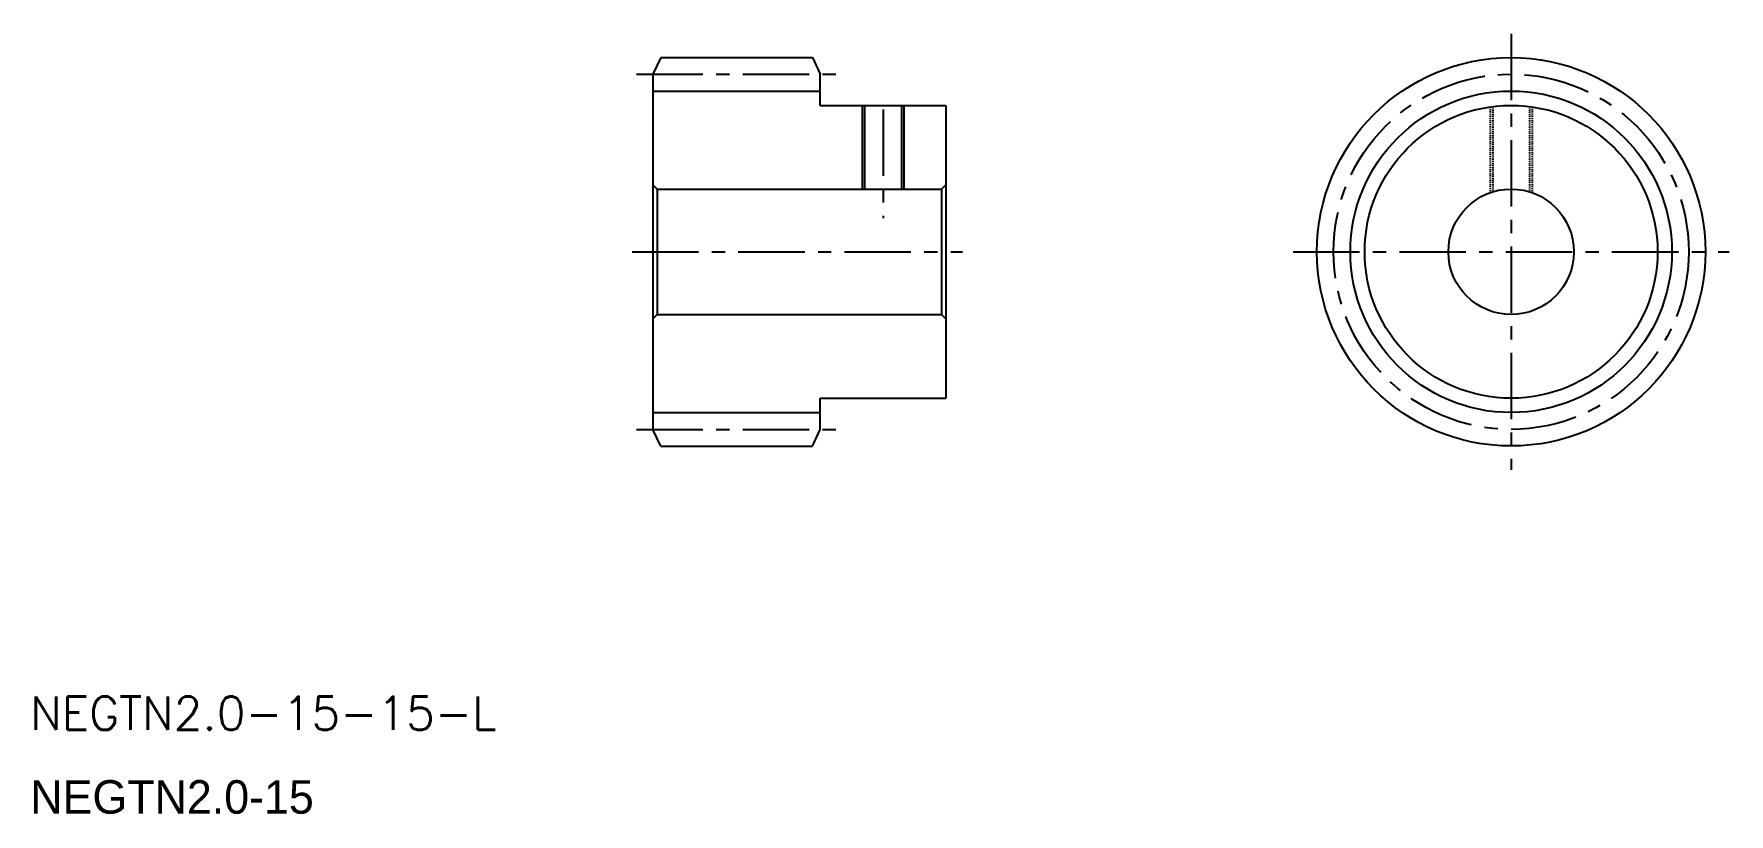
# Model space of a CAD drawing. Extents: x -52 to 151, y 103 to 197.
import ezdxf

# ---------------------------------------------------------------- set-up
doc = ezdxf.new("R2010")
doc.units = 0
doc.header["$LTSCALE"] = 0.25
doc.linetypes.add('CENTER', pattern=[50.8, 31.75, -6.35, 6.35, -6.35])
doc.linetypes.add('DASHED', pattern=[0.75, 0.5, -0.25])
doc.layers.get('0').update_dxf_attribs({"linetype": 'CONTINUOUS'})
doc.layers.add('CENTER', color=1, linetype='CENTER')
doc.styles.add('MISUMI', font='txt.shx')

msp = doc.modelspace()

# ---------------------------------------------------------------- linework, layer by layer
at = {"color": 7, "linetype": 'CONTINUOUS'}
for p, q in [((23.24, 193.71), (22.3, 191.71)), ((23.24, 193.71), (41.36, 193.71)), ((41.36, 193.71), (42.3, 191.71)), ((22.3, 191.71), (22.3, 149.28)), ((42.3, 188), (42.3, 191.71)), ((42.3, 188), (57.3, 188)), ((47.6, 188), (47.6, 178)), ((52, 188), (52, 178)), ((57.3, 188), (57.3, 153)), ((22.3, 178.5), (22.3, 162.5)), ((22.3, 178.5), (22.8, 178)), ((56.8, 178), (57.3, 178.5)), ((22.8, 178), (56.8, 178)), ((22.8, 178), (22.8, 163)), ((56.8, 178), (56.8, 163)), ((22.3, 172.75), (22.3, 172.75)), ((22.3, 170.5), (22.3, 170.5)), ((22.3, 162.5), (22.8, 163)), ((22.8, 163), (56.8, 163)), ((56.8, 163), (57.3, 162.5)), ((42.3, 153), (57.3, 153)), ((42.3, 149.28), (42.3, 153)), ((23.24, 147.28), (22.3, 149.28)), ((41.36, 147.28), (42.3, 149.28)), ((23.24, 147.28), (41.36, 147.28))]:
    msp.add_line(p, q, dxfattribs=at)
at = {"color": 3, "linetype": 'CONTINUOUS'}
for p, q in [((22.3, 189.71), (42.3, 189.71)), ((47.3, 188), (47.3, 178)), ((52.3, 188), (52.3, 178)), ((22.3, 151.28), (42.3, 151.28))]:
    msp.add_line(p, q, dxfattribs=at)
at = {"color": 3, "linetype": 'DASHED'}
for p, q in [((122.35, 187.82), (122.35, 177.57)), ((122.65, 187.86), (122.65, 177.67)), ((127.05, 187.86), (127.05, 177.67)), ((127.35, 187.82), (127.35, 177.57))]:
    msp.add_line(p, q, dxfattribs=at)
at = {"color": 7, "linetype": 'CONTINUOUS'}
for radius in [23.21, 17.5, 7.5]:
    msp.add_circle((124.85, 170.5), radius, dxfattribs=at)
at = {"color": 3, "linetype": 'CONTINUOUS'}
msp.add_circle((124.85, 170.5), 19.21, dxfattribs=at)
at = {"layer": 'CENTER', "color": 1, "linetype": 'CENTER'}
for p, q in [((124.85, 196.54), (124.85, 144.45)), ((20.34, 191.71), (44.26, 191.71)), ((20.34, 191.71), (44.26, 191.71)), ((49.8, 187.5), (49.8, 174.5)), ((19.8, 170.5), (59.3, 170.5)), ((98.8, 170.5), (150.9, 170.5)), ((20.34, 149.28), (44.26, 149.28)), ((20.34, 149.28), (44.26, 149.28))]:
    msp.add_line(p, q, dxfattribs=at)
msp.add_circle((124.85, 170.5), 21.22, dxfattribs=at)

# ---------------------------------------------------------------- texts
at = {"color": 7, "linetype": 'CONTINUOUS', "style": 'MISUMI'}
msp.add_text('NEGTN2.0-15-15-L', height=4, dxfattribs=at).set_placement((-52.11, 113.35))
at = {"color": 7, "linetype": 'CONTINUOUS'}
msp.add_text('NEGTN2.0-15', height=4, dxfattribs=at).set_placement((-52.11, 103.35))

doc.saveas('drawing.dxf')
